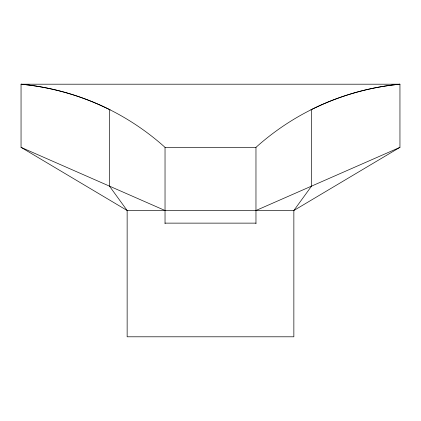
<?xml version="1.0" encoding="UTF-8"?>
<svg xmlns="http://www.w3.org/2000/svg" width="421" height="421" viewBox="0 0 421 421"><rect width="100%" height="100%" fill="white"/><g stroke="black" fill="none" stroke-linecap="round" stroke-linejoin="round"><path stroke-width="0.63" d="M399.95 147.35L293.858 210.5L127.142 210.5L21.05 147.35L21.05 84.2L399.95 84.2L399.95 147.35L255.968 210.5M310.83 109.881C338.637 95.951 368.991 87.205 399.95 84.2A250.958 250.958 0 0 0 255.968 147.35L165.032 147.35A250.958 250.958 0 0 0 21.05 84.2C52.009 87.205 82.363 95.951 110.17 109.881M165.032 223.13L255.968 223.13M21.05 147.35L165.032 210.5M311.54 109.549L311.54 186.124L293.858 210.5L293.858 336.8L127.142 336.8L127.142 210.5L109.46 186.124L109.46 109.549M255.968 147.35L255.968 223.588M165.032 147.35L165.032 223.588"/></g></svg>
